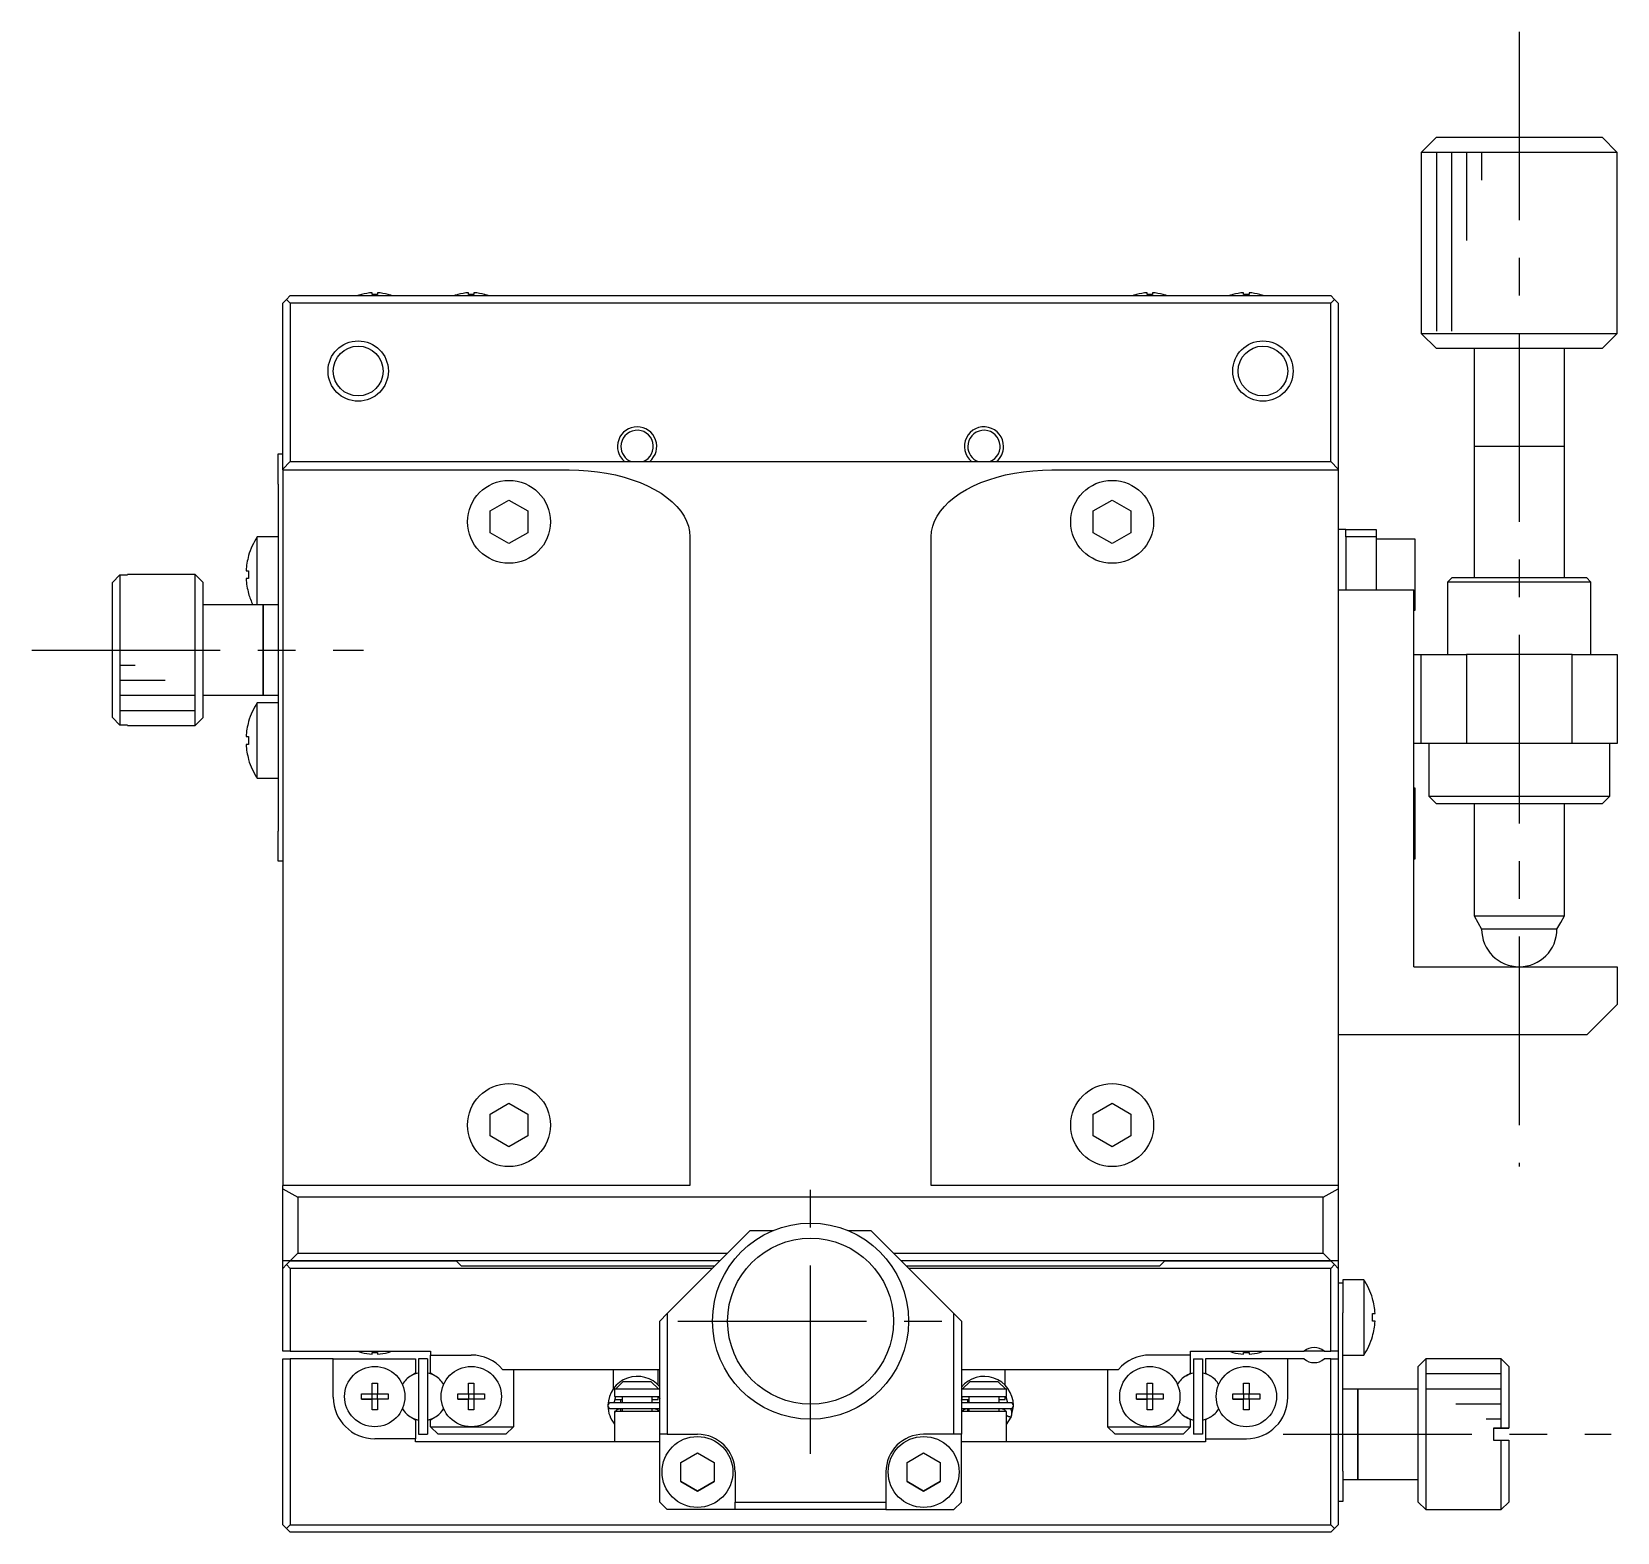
# Model space of a CAD drawing. Extents: x -260 to 382, y 37 to 524.
# Drawn here: x -69.1 to 36.1, y 237.9 to 337.4 of the extents above; entities that cross this region are included whole.
import ezdxf

# ---------------------------------------------------------------- set-up
doc = ezdxf.new("R2010")
doc.units = 0
doc.header["$LTSCALE"] = 10
doc.linetypes.add('CENTER', pattern=[2, 1.25, -0.25, 0.25, -0.25])
doc.layers.get('0').update_dxf_attribs({"linetype": 'CONTINUOUS'})
doc.layers.add('CENTER', color=1, linetype='CENTER')

msp = doc.modelspace()

# ---------------------------------------------------------------- linework, layer by layer
at = {"color": 7, "linetype": 'CONTINUOUS'}
for p, q in [((24.058815, 330.393836), (23.058815, 329.393836)), ((24.05904, 330.393836), (35.058815, 330.393836)), ((36.058815, 329.393836), (35.058815, 330.393836)), ((23.059081, 329.393836), (23.058815, 329.393836)), ((23.058815, 329.393836), (23.058815, 317.393836)), ((36.058815, 329.393836), (23.059081, 329.393836)), ((36.058815, 317.393836), (36.058815, 329.393836)), ((-51.941185, 319.893836), (-52.191185, 319.643836)), ((-51.941185, 319.893836), (17.058815, 319.893836)), ((-47.227547, 319.963357), (-47.229801, 319.96798)), ((-47.227547, 319.963357), (-47.229801, 319.96798)), ((-46.521185, 319.963357), (-46.521185, 320.083695)), ((-46.161185, 319.963357), (-46.521185, 319.963357)), ((-46.161185, 320.083695), (-46.161185, 319.963357)), ((-45.452569, 319.96798), (-45.454824, 319.963357)), ((-45.452569, 319.96798), (-45.454824, 319.963357)), ((-40.827547, 319.963357), (-40.829801, 319.96798)), ((-40.827547, 319.963357), (-40.829801, 319.96798)), ((-40.121185, 319.963357), (-40.121185, 320.083695)), ((-39.761185, 319.963357), (-40.121185, 319.963357)), ((-39.761185, 320.083695), (-39.761185, 319.963357)), ((-39.052569, 319.96798), (-39.054824, 319.963357)), ((-39.052569, 319.96798), (-39.054824, 319.963357)), ((4.172453, 319.963357), (4.170199, 319.96798)), ((4.172453, 319.963357), (4.170199, 319.96798)), ((4.878815, 319.963357), (4.878815, 320.083695)), ((5.238815, 319.963357), (4.878815, 319.963357)), ((5.238815, 320.083695), (5.238815, 319.963357)), ((5.947431, 319.96798), (5.945176, 319.963357)), ((5.947431, 319.96798), (5.945176, 319.963357)), ((10.572453, 319.963357), (10.570199, 319.96798)), ((10.572453, 319.963357), (10.570199, 319.96798)), ((11.278815, 319.963357), (11.278815, 320.083695)), ((11.638815, 319.963357), (11.278815, 319.963357)), ((11.638815, 320.083695), (11.638815, 319.963357)), ((12.347431, 319.96798), (12.345176, 319.963357)), ((12.347431, 319.96798), (12.345176, 319.963357)), ((17.308815, 319.643836), (17.058815, 319.893836)), ((-52.191185, 319.643836), (-52.441185, 319.393836)), ((-52.441185, 308.393836), (-52.441185, 319.393836)), ((-52.191185, 319.643836), (-51.941185, 319.393836)), ((-51.941185, 319.393836), (-51.941185, 308.893836)), ((17.058815, 319.393836), (-51.941185, 319.393836)), ((17.308815, 319.643836), (17.058815, 319.393836)), ((17.058815, 308.893836), (17.058815, 319.393836)), ((17.558815, 319.393836), (17.308815, 319.643836)), ((17.558815, 319.393836), (17.558815, 308.393836)), ((23.058815, 317.393836), (36.058815, 317.393836)), ((23.058815, 317.393836), (24.058815, 316.393836)), ((35.058815, 316.393836), (36.058815, 317.393836)), ((35.058815, 316.393836), (24.058815, 316.393836)), ((26.558815, 316.393836), (26.558815, 309.893836)), ((32.558815, 309.893836), (32.558815, 316.393836)), ((-52.741185, 309.393836), (-52.441185, 309.393836)), ((-52.741185, 307.393836), (-52.741185, 309.393836)), ((32.55882, 309.893836), (26.55881, 309.893836)), ((26.558815, 309.898836), (26.558815, 309.893836)), ((26.558815, 309.893836), (26.558815, 301.193855)), ((26.558815, 309.893836), (26.558815, 309.888836)), ((32.558815, 309.893836), (32.558815, 309.898836)), ((32.558815, 301.193855), (32.558815, 309.893836)), ((32.558815, 309.888836), (32.558815, 309.893836)), ((-51.941185, 308.893836), (-52.441185, 308.393836)), ((-52.441185, 308.339527), (-52.441185, 308.393836)), ((-52.441185, 308.339527), (-33.441185, 308.339527)), ((-52.441185, 308.339527), (-52.441185, 260.893836)), ((-51.941185, 308.893836), (17.058815, 308.893836)), ((-33.441185, 308.339527), (-32.813513, 308.325857)), ((-32.813513, 308.325857), (-32.18971, 308.284931)), ((-32.18971, 308.284931), (-31.573622, 308.217002)), ((-31.573622, 308.217002), (-30.969049, 308.122488)), ((-30.969049, 308.122488), (-30.379718, 308.001972)), ((-4.502653, 308.001972), (-3.913321, 308.122488)), ((-3.913321, 308.122488), (-3.308748, 308.217002)), ((-3.308748, 308.217002), (-2.692661, 308.284931)), ((-2.692661, 308.284931), (-2.068858, 308.325857)), ((-2.068858, 308.325857), (-1.441185, 308.339527)), ((-1.441185, 308.339527), (17.558815, 308.339527)), ((17.558815, 308.393836), (17.058815, 308.893836)), ((17.558815, 308.393836), (17.558815, 308.339527)), ((17.558815, 308.339527), (17.558815, 260.893836)), ((-52.741185, 307.393836), (-52.741185, 284.393836)), ((-30.379718, 308.001972), (-29.809261, 307.856198)), ((-29.809261, 307.856198), (-29.261197, 307.686063)), ((-29.261197, 307.686063), (-28.738903, 307.492618)), ((-28.738903, 307.492618), (-28.245601, 307.277053)), ((-28.245601, 307.277053), (-27.784331, 307.0407)), ((-27.784331, 307.0407), (-27.357938, 306.785014)), ((-7.524433, 306.785014), (-7.09804, 307.0407)), ((-7.09804, 307.0407), (-6.63677, 307.277053)), ((-6.63677, 307.277053), (-6.143467, 307.492618)), ((-6.143467, 307.492618), (-5.621174, 307.686063)), ((-5.621174, 307.686063), (-5.073109, 307.856198)), ((-5.073109, 307.856198), (-4.502653, 308.001972)), ((-38.691185, 305.615523), (-37.441185, 306.337211)), ((-37.441185, 306.337211), (-36.191185, 305.615523)), ((-27.357938, 306.785014), (-26.969049, 306.511572)), ((-26.969049, 306.511572), (-26.620064, 306.22206)), ((-26.620064, 306.22206), (-26.313133, 305.918262)), ((-8.569238, 305.918262), (-8.262307, 306.22206)), ((-8.262307, 306.22206), (-7.913321, 306.511572)), ((-7.913321, 306.511572), (-7.524433, 306.785014)), ((1.308815, 305.615523), (2.558815, 306.337211)), ((2.558815, 306.337211), (3.808815, 305.615523)), ((-38.691185, 304.172148), (-38.691185, 305.615523)), ((-36.191185, 305.615523), (-36.191185, 304.172148)), ((-26.313133, 305.918262), (-26.050149, 305.602053)), ((-26.050149, 305.602053), (-25.832733, 305.275381)), ((-25.832733, 305.275381), (-25.662226, 304.940261)), ((-25.662226, 304.940261), (-25.539679, 304.598758)), ((-9.342692, 304.598758), (-9.220145, 304.940261)), ((-9.220145, 304.940261), (-9.049637, 305.275381)), ((-9.049637, 305.275381), (-8.832222, 305.602053)), ((-8.832222, 305.602053), (-8.569238, 305.918262)), ((1.308815, 304.172148), (1.308815, 305.615523)), ((3.808815, 305.615523), (3.808815, 304.172148)), ((-54.132843, 299.393836), (-54.132843, 303.893836)), ((-52.741185, 303.893836), (-54.132843, 303.893836)), ((-37.441185, 303.45046), (-38.691185, 304.172148)), ((-36.191185, 304.172148), (-37.441185, 303.45046)), ((-25.539679, 304.598758), (-25.465847, 304.252979)), ((-25.465847, 304.252979), (-25.441185, 303.905054)), ((-25.441185, 303.905054), (-25.441185, 260.893836)), ((-9.441185, 303.905054), (-9.416524, 304.252979)), ((-9.441185, 260.893836), (-9.441185, 303.905054)), ((-9.416524, 304.252979), (-9.342692, 304.598758)), ((2.558815, 303.45046), (1.308815, 304.172148)), ((3.808815, 304.172148), (2.558815, 303.45046)), ((18.058815, 304.393838), (17.558815, 304.393838)), ((18.058815, 304.393838), (20.058815, 304.393836)), ((18.058815, 303.893836), (18.058815, 304.393838)), ((20.058815, 303.893836), (18.058815, 303.893836)), ((18.058815, 303.893836), (18.058815, 300.393836)), ((20.058815, 304.393836), (20.058815, 303.893836)), ((20.058815, 303.893836), (20.058815, 300.393836)), ((22.658815, 303.743836), (20.058815, 303.743836)), ((22.658815, 301.393836), (22.658815, 303.743836)), ((-54.710621, 302.655769), (-54.703766, 302.652425)), ((-54.710621, 302.655769), (-54.703766, 302.652425)), ((-63.741185, 300.876023), (-63.241185, 301.37781)), ((-63.741185, 291.911649), (-63.741185, 300.876023)), ((-63.741185, 291.911649), (-63.741185, 300.876023)), ((-63.241185, 301.37781), (-63.241185, 291.409861)), ((-63.241185, 301.37781), (-62.741185, 301.37781)), ((-62.741185, 301.37781), (-62.741185, 301.393836)), ((-62.741185, 301.37781), (-62.741185, 301.393836)), ((-58.241185, 301.393836), (-62.741185, 301.393836)), ((-58.241185, 291.393836), (-58.241185, 301.393836)), ((-57.741185, 300.893836), (-58.241185, 301.393836)), ((-57.741185, 300.893836), (-57.741185, 291.893836)), ((-54.876138, 301.653836), (-54.703766, 301.653836)), ((-54.703766, 301.133836), (-54.876138, 301.133836)), ((-54.703766, 301.653836), (-54.703766, 301.133836)), ((22.658815, 299.043836), (22.658815, 301.393836)), ((25.108815, 301.193836), (24.808815, 300.893836)), ((34.308815, 300.893836), (24.808815, 300.893836)), ((24.808815, 300.893836), (24.808815, 296.093836)), ((25.108815, 301.193836), (34.008815, 301.193836)), ((34.308815, 300.893836), (34.008815, 301.193836)), ((34.308815, 296.093836), (34.308815, 300.893836)), ((-54.703766, 300.135246), (-54.710621, 300.131903)), ((-54.703766, 300.135246), (-54.710621, 300.131903)), ((17.558815, 300.393836), (22.558815, 300.393836)), ((22.558815, 275.393836), (22.558815, 300.393836)), ((-53.741185, 299.393836), (-57.741185, 299.393836)), ((-53.741185, 293.393836), (-53.741185, 299.393836)), ((-53.741185, 299.393836), (-53.741185, 293.393836)), ((-52.741185, 299.393836), (-53.741185, 299.393836)), ((22.558815, 299.043836), (22.658815, 299.043836)), ((22.558815, 296.093836), (23.058815, 296.093836)), ((23.058815, 290.193836), (23.058815, 296.093836)), ((23.058815, 296.093836), (26.058815, 296.093836)), ((26.058815, 296.093836), (26.058815, 290.193836)), ((33.058815, 296.093836), (26.058815, 296.093836)), ((33.058815, 290.193836), (33.058815, 296.093836)), ((33.058815, 296.093836), (36.058815, 296.093836)), ((36.058815, 296.093836), (36.058815, 290.193836)), ((-57.741185, 293.393836), (-53.741185, 293.393836)), ((-53.741185, 293.393836), (-52.741185, 293.393836)), ((-54.132843, 287.893836), (-54.132843, 292.893836)), ((-52.741185, 292.893836), (-54.132843, 292.893836)), ((-63.241185, 291.409861), (-63.741185, 291.911649)), ((-62.741185, 291.409861), (-63.241185, 291.409861)), ((-62.741185, 291.393836), (-62.741185, 291.409861)), ((-62.741185, 291.393836), (-62.741185, 291.409861)), ((-62.741185, 291.393836), (-58.241185, 291.393836)), ((-58.241185, 291.393836), (-57.741185, 291.893836)), ((-54.710621, 291.655769), (-54.703766, 291.652425)), ((-54.710621, 291.655769), (-54.703766, 291.652425)), ((-54.876138, 290.653836), (-54.703766, 290.653836)), ((-54.703766, 290.653836), (-54.703766, 290.133836)), ((-54.703766, 290.133836), (-54.876138, 290.133836)), ((23.058815, 290.193836), (22.558815, 290.193836)), ((26.058815, 290.193836), (23.058815, 290.193836)), ((23.558815, 290.193836), (23.558815, 286.693836)), ((33.058815, 290.193836), (26.058815, 290.193836)), ((36.058815, 290.193836), (33.058815, 290.193836)), ((35.558815, 286.693836), (35.558815, 290.193836)), ((-54.703766, 289.135246), (-54.710621, 289.131903)), ((-54.703766, 289.135246), (-54.710621, 289.131903)), ((-54.132843, 287.893836), (-52.741185, 287.893836)), ((22.658815, 287.243836), (22.558815, 287.243836)), ((22.658815, 284.893836), (22.658815, 287.243836)), ((23.558815, 286.693836), (35.558815, 286.693836)), ((23.558815, 286.693836), (24.058815, 286.193836)), ((35.058815, 286.193836), (24.058815, 286.193836)), ((26.558815, 286.193836), (24.058815, 286.193836)), ((26.558815, 286.193816), (26.558815, 278.759861)), ((35.058815, 286.193836), (32.558815, 286.193836)), ((32.558815, 278.759861), (32.558815, 286.193816)), ((35.058815, 286.193836), (35.558815, 286.693836)), ((-52.741185, 282.393836), (-52.741185, 284.393836)), ((22.658815, 282.543836), (22.658815, 284.893836)), ((-52.441185, 282.393836), (-52.741185, 282.393836)), ((22.558815, 282.543836), (22.658815, 282.543836)), ((26.558815, 278.759861), (32.558815, 278.759861)), ((26.558815, 278.759861), (26.808815, 278.326848)), ((32.308815, 278.326848), (32.558815, 278.759861)), ((26.808815, 278.326848), (27.058815, 277.893836)), ((32.058815, 277.893836), (27.058815, 277.893836)), ((32.058815, 277.893836), (32.308815, 278.326848)), ((22.558815, 275.393836), (36.058815, 275.393836)), ((36.058815, 275.393836), (36.058815, 272.893836)), ((34.058815, 270.893836), (36.058815, 272.893836)), ((17.558815, 270.893836), (34.058815, 270.893836)), ((-38.691185, 265.615523), (-37.441185, 266.337211)), ((-37.441185, 266.337211), (-36.191185, 265.615523)), ((1.308815, 265.615523), (2.558815, 266.337211)), ((2.558815, 266.337211), (3.808815, 265.615523)), ((-38.691185, 264.172148), (-38.691185, 265.615523)), ((-36.191185, 265.615523), (-36.191185, 264.172148)), ((1.308815, 264.172148), (1.308815, 265.615523)), ((3.808815, 265.615523), (3.808815, 264.172148)), ((-37.441185, 263.45046), (-38.691185, 264.172148)), ((-36.191185, 264.172148), (-37.441185, 263.45046)), ((2.558815, 263.45046), (1.308815, 264.172148)), ((3.808815, 264.172148), (2.558815, 263.45046)), ((-52.441185, 260.668948), (-52.441185, 260.893836)), ((-25.441185, 260.893836), (-52.441185, 260.893836)), ((17.558815, 260.893836), (-9.441185, 260.893836)), ((17.558815, 260.893836), (17.558815, 260.668948)), ((-52.441185, 255.893836), (-52.441185, 260.668948)), ((-52.441185, 260.668948), (-51.441185, 260.114639)), ((-51.441185, 260.114639), (-51.441185, 256.393836)), ((16.558815, 260.114639), (-51.441185, 260.114639)), ((16.558815, 260.114639), (17.558815, 260.668948)), ((16.558815, 256.393836), (16.558815, 260.114639)), ((17.558815, 260.668948), (17.558815, 255.893836)), ((-21.441185, 257.893836), (-26.941185, 252.393836)), ((-21.441185, 257.893836), (-19.941185, 257.893836)), ((-14.941185, 257.893836), (-13.441185, 257.893836)), ((-7.941185, 252.393836), (-13.441185, 257.893836)), ((-51.941185, 255.893836), (-52.441185, 255.893836)), ((-52.441185, 255.393836), (-52.441185, 255.893836)), ((-52.441185, 255.393836), (-52.191185, 255.643836)), ((-51.941185, 255.893836), (-52.191185, 255.643836)), ((-52.191185, 255.643836), (-51.941185, 255.393836)), ((-51.941185, 255.893836), (-51.441185, 256.393836)), ((-51.941185, 255.893836), (-40.941185, 255.893836)), ((-40.941185, 255.893836), (-51.941185, 255.893836)), ((-51.441185, 256.393836), (-22.941185, 256.393836)), ((-40.591185, 255.543836), (-40.941185, 255.893836)), ((-23.441185, 255.893836), (-40.941185, 255.893836)), ((-23.791185, 255.543836), (-40.591185, 255.543836)), ((-11.941185, 256.393836), (16.558815, 256.393836)), ((6.058815, 255.893836), (-11.441185, 255.893836)), ((5.708815, 255.543836), (-11.091185, 255.543836)), ((6.058815, 255.893836), (5.708815, 255.543836)), ((6.058815, 255.893836), (17.058815, 255.893836)), ((17.058815, 255.893836), (6.058815, 255.893836)), ((16.558815, 256.393836), (17.058815, 255.893836)), ((17.308815, 255.643836), (17.058815, 255.893836)), ((17.558815, 255.893836), (17.058815, 255.893836)), ((17.058815, 255.393836), (17.308815, 255.643836)), ((17.308815, 255.643836), (17.558815, 255.393836)), ((17.558815, 255.893836), (17.558815, 255.393836)), ((-52.441185, 249.893836), (-52.441185, 255.393836)), ((-51.941185, 255.393836), (-51.941185, 249.893836)), ((-23.941185, 255.393836), (-51.941185, 255.393836)), ((17.058815, 255.393836), (-10.941185, 255.393836)), ((17.058815, 249.893836), (17.058815, 255.393836)), ((17.558815, 255.393836), (17.558815, 249.893836)), ((17.858815, 254.643836), (17.858815, 254.443836)), ((19.250472, 254.643836), (17.858815, 254.643836)), ((19.250472, 254.643836), (19.250472, 249.643836)), ((17.558815, 254.443836), (17.858815, 254.443836)), ((17.858815, 254.443836), (17.858815, 252.443836)), ((-27.441185, 251.893836), (-26.941185, 252.393836)), ((-26.941185, 252.393836), (-26.941185, 244.393836)), ((-7.941185, 244.393836), (-7.941185, 252.393836)), ((-7.941185, 252.393836), (-7.441185, 251.893836)), ((17.858815, 241.943836), (17.858815, 252.443836)), ((19.821395, 253.402425), (19.82825, 253.405769)), ((19.821395, 251.883836), (19.821395, 252.403836)), ((19.821395, 252.403836), (19.993767, 252.403836)), ((-27.441185, 244.393836), (-27.441185, 251.893836)), ((-7.441185, 251.893836), (-7.441185, 244.393836)), ((19.993767, 251.883836), (19.821395, 251.883836)), ((19.82825, 250.881903), (19.821395, 250.885246)), ((-51.941185, 249.893836), (-52.441185, 249.893836)), ((-52.441185, 238.393836), (-52.441185, 249.393836)), ((-52.441185, 249.393836), (-51.941185, 249.393836)), ((-51.941185, 249.893836), (-42.641185, 249.893836)), ((-51.941185, 249.393836), (-51.941185, 238.393836)), ((-49.091185, 249.393836), (-51.941185, 249.393836)), ((-49.091185, 246.843836), (-49.091185, 249.393836)), ((-49.091185, 249.393836), (-43.641185, 249.393836)), ((-47.229801, 249.819692), (-47.227547, 249.824314)), ((-47.229801, 249.819692), (-47.227547, 249.824314)), ((-46.521185, 249.824314), (-46.161185, 249.824314)), ((-46.521185, 249.703977), (-46.521185, 249.824314)), ((-46.161185, 249.824314), (-46.161185, 249.703977)), ((-45.454824, 249.824314), (-45.452569, 249.819692)), ((-45.454824, 249.824314), (-45.452569, 249.819692)), ((-43.641185, 249.393836), (-43.641185, 248.438248)), ((-43.441185, 249.393836), (-43.441185, 244.393836)), ((-42.841185, 249.393836), (-43.441185, 249.393836)), ((-42.841185, 249.393836), (-42.841185, 244.393836)), ((-42.641185, 249.893836), (-42.641185, 249.643836)), ((-42.641185, 249.643836), (-39.941185, 249.643836)), ((-42.641185, 248.438248), (-42.641185, 249.643836)), ((7.758815, 249.643836), (5.058815, 249.643836)), ((7.758815, 249.893836), (15.297377, 249.893836)), ((7.758815, 249.643836), (7.758815, 249.893836)), ((7.758815, 248.438248), (7.758815, 249.643836)), ((7.958815, 249.393836), (7.958815, 244.393836)), ((7.958815, 249.393836), (8.558815, 249.393836)), ((8.558815, 249.393836), (8.558815, 244.393836)), ((8.758815, 249.393836), (8.758815, 248.438248)), ((14.208815, 249.393836), (8.758815, 249.393836)), ((10.570199, 249.819692), (10.572453, 249.824314)), ((10.570199, 249.819692), (10.572453, 249.824314)), ((11.278815, 249.824314), (11.638815, 249.824314)), ((11.278815, 249.703977), (11.278815, 249.824314)), ((11.638815, 249.824314), (11.638815, 249.703977)), ((12.345176, 249.824314), (12.347431, 249.819692)), ((12.345176, 249.824314), (12.347431, 249.819692)), ((14.208815, 246.843836), (14.208815, 249.393836)), ((15.297377, 249.393836), (14.208815, 249.393836)), ((16.558265, 249.893836), (15.297377, 249.893836)), ((16.620252, 249.893836), (16.558265, 249.893836)), ((16.620252, 249.893836), (17.058815, 249.893836)), ((17.058815, 249.393836), (16.620252, 249.393836)), ((17.558815, 249.893836), (17.058815, 249.893836)), ((17.058815, 238.393836), (17.058815, 249.393836)), ((17.058815, 249.393836), (17.558815, 249.393836)), ((17.558815, 249.893836), (17.558815, 249.393836)), ((17.558815, 249.393836), (17.558815, 238.393836)), ((17.858815, 249.643836), (19.250472, 249.643836)), ((23.358815, 249.393836), (22.858815, 248.893836)), ((23.358815, 249.393836), (23.358815, 244.393836)), ((28.358815, 249.393836), (23.358815, 249.393836)), ((28.358815, 244.793836), (28.358815, 249.393836)), ((28.858815, 248.893836), (28.358815, 249.393836)), ((-43.641185, 248.438248), (-43.934935, 248.268651)), ((-42.347435, 248.268651), (-42.641185, 248.438248)), ((-37.862123, 248.693836), (-27.441185, 248.693836)), ((-37.141185, 248.693836), (-37.141185, 244.893836)), ((-30.541185, 248.693836), (-30.541185, 247.375908)), ((-27.541185, 247.645153), (-27.541185, 248.693836)), ((-7.441185, 248.693836), (2.979752, 248.693836)), ((-4.541185, 247.645153), (-4.541185, 248.693836)), ((2.258815, 248.693836), (2.258815, 244.893836)), ((7.465065, 248.268651), (7.758815, 248.438248)), ((8.758815, 248.438248), (9.052565, 248.268651)), ((22.858815, 244.393836), (22.858815, 248.893836)), ((28.858815, 248.893836), (28.858815, 244.793836)), ((-46.521185, 247.780197), (-46.161185, 247.780197)), ((-46.521185, 247.073836), (-46.521185, 247.780197)), ((-46.161185, 247.780197), (-46.161185, 247.073836)), ((-40.121185, 247.780197), (-39.761185, 247.780197)), ((-40.121185, 247.073836), (-40.121185, 247.780197)), ((-39.761185, 247.780197), (-39.761185, 247.073836)), ((-30.386869, 247.393836), (-30.441185, 247.393836)), ((-30.441185, 247.393836), (-30.441185, 246.893836)), ((-30.386869, 247.393836), (-29.857701, 247.893836)), ((-27.495502, 247.393836), (-30.386869, 247.393836)), ((-29.857701, 247.893836), (-28.02467, 247.893836)), ((-28.02467, 247.893836), (-27.495502, 247.393836)), ((-27.441185, 247.393836), (-27.495502, 247.393836)), ((-7.386869, 247.393836), (-7.441185, 247.393836)), ((-7.386869, 247.393836), (-6.857701, 247.893836)), ((-4.495502, 247.393836), (-7.386869, 247.393836)), ((-6.857701, 247.893836), (-5.02467, 247.893836)), ((-5.02467, 247.893836), (-4.495502, 247.393836)), ((-4.441185, 247.393836), (-4.495502, 247.393836)), ((-4.441185, 246.893836), (-4.441185, 247.393836)), ((4.878815, 247.780197), (5.238815, 247.780197)), ((4.878815, 247.073836), (4.878815, 247.780197)), ((5.238815, 247.780197), (5.238815, 247.073836)), ((11.278815, 247.780197), (11.638815, 247.780197)), ((11.278815, 247.073836), (11.278815, 247.780197)), ((11.638815, 247.780197), (11.638815, 247.073836)), ((18.858815, 247.393836), (17.858815, 247.393836)), ((18.858815, 247.393836), (18.858815, 244.393836)), ((18.858815, 244.393836), (18.858815, 247.393836)), ((22.858815, 247.393836), (18.858815, 247.393836)), ((-47.227547, 247.073836), (-46.521185, 247.073836)), ((-47.227547, 246.713836), (-47.227547, 247.073836)), ((-46.521185, 246.713836), (-47.227547, 246.713836)), ((-47.227547, 246.713836), (-46.521185, 246.713836)), ((-46.510813, 247.063463), (-46.521185, 247.073836)), ((-46.510813, 246.724208), (-46.521185, 246.713836)), ((-46.521185, 246.007474), (-46.521185, 246.713836)), ((-46.510813, 247.063463), (-46.171558, 247.063463)), ((-46.510813, 246.724208), (-46.510813, 247.063463)), ((-46.171558, 246.724208), (-46.510813, 246.724208)), ((-46.171558, 247.063463), (-46.161185, 247.073836)), ((-46.171558, 247.063463), (-46.171558, 246.724208)), ((-46.171558, 246.724208), (-46.161185, 246.713836)), ((-46.161185, 247.073836), (-45.454824, 247.073836)), ((-46.161185, 246.713836), (-46.161185, 246.007474)), ((-45.454824, 246.713836), (-46.161185, 246.713836)), ((-45.454824, 246.713836), (-46.161185, 246.713836)), ((-45.454824, 247.073836), (-45.454824, 246.713836)), ((-40.827547, 247.073836), (-40.121185, 247.073836)), ((-40.827547, 246.713836), (-40.827547, 247.073836)), ((-40.121185, 246.713836), (-40.827547, 246.713836)), ((-40.827547, 246.713836), (-40.121185, 246.713836)), ((-40.110813, 247.063463), (-40.121185, 247.073836)), ((-40.110813, 246.724208), (-40.121185, 246.713836)), ((-40.121185, 246.007474), (-40.121185, 246.713836)), ((-40.110813, 247.063463), (-39.771558, 247.063463)), ((-40.110813, 246.724208), (-40.110813, 247.063463)), ((-39.771558, 246.724208), (-40.110813, 246.724208)), ((-39.771558, 247.063463), (-39.761185, 247.073836)), ((-39.771558, 247.063463), (-39.771558, 246.724208)), ((-39.771558, 246.724208), (-39.761185, 246.713836)), ((-39.761185, 247.073836), (-39.054824, 247.073836)), ((-39.761185, 246.713836), (-39.761185, 246.007474)), ((-39.054824, 246.713836), (-39.761185, 246.713836)), ((-39.054824, 246.713836), (-39.761185, 246.713836)), ((-39.054824, 247.073836), (-39.054824, 246.713836)), ((-27.441185, 246.482329), (-30.681277, 246.482329)), ((-30.681277, 246.092329), (-27.441185, 246.092329)), ((-30.474589, 246.482384), (-30.364043, 246.893985)), ((-30.441185, 246.893836), (-27.441185, 246.893836)), ((-30.433062, 246.693836), (-29.941185, 246.693836)), ((-30.243265, 246.045362), (-30.230314, 246.053038)), ((-30.230314, 246.053038), (-30.217005, 246.060067)), ((-30.217005, 246.060067), (-30.20337, 246.066435)), ((-30.20337, 246.066435), (-30.189442, 246.072127)), ((-30.189442, 246.072127), (-30.175255, 246.077133)), ((-30.175255, 246.077133), (-30.160844, 246.08144)), ((-30.160844, 246.08144), (-30.146243, 246.08504)), ((-30.146243, 246.08504), (-30.131486, 246.087926)), ((-30.131486, 246.087926), (-30.116609, 246.090092)), ((-30.116609, 246.090092), (-30.101646, 246.091533)), ((-30.101646, 246.091533), (-30.086633, 246.092246)), ((-30.086633, 246.092246), (-30.079597, 246.092329)), ((-30.041185, 246.693836), (-30.041185, 246.482329)), ((-30.041185, 246.092329), (-30.041185, 245.893836)), ((-29.941185, 246.893836), (-29.941185, 246.482329)), ((-29.941185, 246.092329), (-29.941185, 245.893836)), ((-27.941185, 246.482329), (-27.941185, 246.893836)), ((-27.941185, 246.693836), (-27.541185, 246.693836)), ((-27.941185, 245.893836), (-27.941185, 246.092329)), ((-27.782957, 246.092329), (-27.768723, 246.091995)), ((-27.768723, 246.091995), (-27.753735, 246.090934)), ((-27.753735, 246.090934), (-27.738816, 246.089146)), ((-27.738816, 246.089146), (-27.724004, 246.086638)), ((-27.724004, 246.086638), (-27.709333, 246.083414)), ((-27.709333, 246.083414), (-27.694837, 246.079481)), ((-27.694837, 246.079481), (-27.68055, 246.074849)), ((-27.68055, 246.074849), (-27.666507, 246.069527)), ((-27.666507, 246.069527), (-27.652741, 246.063527)), ((-27.652741, 246.063527), (-27.639285, 246.056862)), ((-27.639285, 246.056862), (-27.626171, 246.049548)), ((-27.541185, 246.693836), (-27.541185, 246.893836)), ((-27.498865, 246.894026), (-27.440797, 246.732794)), ((-7.441703, 246.659705), (-7.364043, 246.893985)), ((-7.441185, 246.893836), (-4.441185, 246.893836)), ((-4.181277, 246.482329), (-7.441185, 246.482329)), ((-7.441185, 246.092329), (-4.181277, 246.092329)), ((-7.433062, 246.693836), (-6.941185, 246.693836)), ((-7.243265, 246.045362), (-7.230314, 246.053038)), ((-7.230314, 246.053038), (-7.217005, 246.060067)), ((-7.217005, 246.060067), (-7.20337, 246.066435)), ((-7.20337, 246.066435), (-7.189442, 246.072127)), ((-7.189442, 246.072127), (-7.175255, 246.077133)), ((-7.175255, 246.077133), (-7.160844, 246.08144)), ((-7.160844, 246.08144), (-7.146243, 246.08504)), ((-7.146243, 246.08504), (-7.131486, 246.087926)), ((-7.131486, 246.087926), (-7.116609, 246.090092)), ((-7.116609, 246.090092), (-7.101646, 246.091533)), ((-7.101646, 246.091533), (-7.086633, 246.092246)), ((-7.086633, 246.092246), (-7.079597, 246.092329)), ((-7.041185, 246.693836), (-7.041185, 246.482329)), ((-7.041185, 246.092329), (-7.041185, 245.893836)), ((-6.941185, 246.893836), (-6.941185, 246.482329)), ((-6.941185, 246.092329), (-6.941185, 245.893836)), ((-4.941185, 246.482329), (-4.941185, 246.893836)), ((-4.941185, 246.693836), (-4.541185, 246.693836)), ((-4.941185, 245.893836), (-4.941185, 246.092329)), ((-4.782957, 246.092329), (-4.768723, 246.091995)), ((-4.768723, 246.091995), (-4.753735, 246.090934)), ((-4.753735, 246.090934), (-4.738816, 246.089146)), ((-4.738816, 246.089146), (-4.724004, 246.086638)), ((-4.724004, 246.086638), (-4.709333, 246.083414)), ((-4.709333, 246.083414), (-4.694837, 246.079481)), ((-4.694837, 246.079481), (-4.68055, 246.074849)), ((-4.68055, 246.074849), (-4.666507, 246.069527)), ((-4.666507, 246.069527), (-4.652741, 246.063527)), ((-4.652741, 246.063527), (-4.639285, 246.056862)), ((-4.639285, 246.056862), (-4.626171, 246.049548)), ((-4.541185, 246.693836), (-4.541185, 246.893836)), ((-4.498865, 246.894026), (-4.38765, 246.482351)), ((-4.153982, 246.085697), (-4.157906, 246.093845)), ((-4.14007, 246.054324), (-4.153982, 246.085697)), ((-4.147024, 245.515398), (-3.987559, 246.260182)), ((-4.127745, 246.022309), (-4.14007, 246.054324)), ((4.172453, 247.073836), (4.878815, 247.073836)), ((4.172453, 246.713836), (4.172453, 247.073836)), ((4.878815, 246.713836), (4.172453, 246.713836)), ((4.172453, 246.713836), (4.878815, 246.713836)), ((4.889187, 247.063463), (4.878815, 247.073836)), ((4.889187, 246.724208), (4.878815, 246.713836)), ((4.878815, 246.007474), (4.878815, 246.713836)), ((4.889187, 247.063463), (5.228442, 247.063463)), ((4.889187, 246.724208), (4.889187, 247.063463)), ((5.228442, 246.724208), (4.889187, 246.724208)), ((5.228442, 247.063463), (5.238815, 247.073836)), ((5.228442, 247.063463), (5.228442, 246.724208)), ((5.228442, 246.724208), (5.238815, 246.713836)), ((5.238815, 247.073836), (5.945176, 247.073836)), ((5.238815, 246.713836), (5.238815, 246.007474)), ((5.945176, 246.713836), (5.238815, 246.713836)), ((5.945176, 246.713836), (5.238815, 246.713836)), ((5.945176, 247.073836), (5.945176, 246.713836)), ((10.572453, 247.073836), (11.278815, 247.073836)), ((10.572453, 246.713836), (10.572453, 247.073836)), ((11.278815, 246.713836), (10.572453, 246.713836)), ((10.572453, 246.713836), (11.278815, 246.713836)), ((11.289187, 247.063463), (11.278815, 247.073836)), ((11.289187, 246.724208), (11.278815, 246.713836)), ((11.278815, 246.007474), (11.278815, 246.713836)), ((11.289187, 247.063463), (11.628442, 247.063463)), ((11.289187, 246.724208), (11.289187, 247.063463)), ((11.628442, 246.724208), (11.289187, 246.724208)), ((11.628442, 247.063463), (11.638815, 247.073836)), ((11.628442, 247.063463), (11.628442, 246.724208)), ((11.628442, 246.724208), (11.638815, 246.713836)), ((11.638815, 247.073836), (12.345176, 247.073836)), ((11.638815, 246.713836), (11.638815, 246.007474)), ((12.345176, 246.713836), (11.638815, 246.713836)), ((12.345176, 246.713836), (11.638815, 246.713836)), ((12.345176, 247.073836), (12.345176, 246.713836)), ((-46.161185, 246.007474), (-46.521185, 246.007474)), ((-43.934935, 245.51902), (-43.641185, 245.349424)), ((-43.641185, 245.349424), (-43.641185, 244.093836)), ((-42.641185, 245.349424), (-42.347435, 245.51902)), ((-42.641185, 244.893836), (-42.641185, 245.349424)), ((-39.761185, 246.007474), (-40.121185, 246.007474)), ((-30.741208, 245.580187), (-30.740781, 245.578875)), ((-30.740781, 245.578875), (-30.740395, 245.577698)), ((-30.740395, 245.577698), (-30.739979, 245.576435)), ((-30.739979, 245.576435), (-30.739283, 245.574342)), ((-30.739283, 245.574342), (-30.738394, 245.571702)), ((-30.738394, 245.571702), (-30.738037, 245.570652)), ((-30.738037, 245.570652), (-30.737381, 245.568736)), ((-30.737381, 245.568736), (-30.73697, 245.567542)), ((-30.73697, 245.567542), (-30.735463, 245.563234)), ((-30.735463, 245.563234), (-30.734956, 245.561805)), ((-30.734956, 245.561805), (-30.733948, 245.558992)), ((-30.733948, 245.558992), (-30.71935, 245.521942)), ((-30.719089, 245.525671), (-30.719618, 245.523208)), ((-30.719618, 245.523208), (-30.71889, 245.523513)), ((-30.71935, 245.521942), (-30.719618, 245.523208)), ((-30.717405, 245.528571), (-30.719089, 245.525671)), ((-30.71889, 245.523513), (-30.718784, 245.523558)), ((-30.718398, 245.52372), (-30.7183, 245.523761)), ((-30.714637, 245.531859), (-30.717405, 245.528571)), ((-27.441185, 245.893836), (-30.441185, 245.893836)), ((-30.441185, 245.893836), (-30.441185, 243.893836)), ((-30.366548, 245.893855), (-30.365523, 245.896606)), ((-30.365523, 245.896606), (-30.359831, 245.910579)), ((-30.359831, 245.910579), (-30.35344, 245.924245)), ((-30.35344, 245.924245), (-30.346368, 245.937568)), ((-30.346368, 245.937568), (-30.338635, 245.950517)), ((-30.338635, 245.950517), (-30.330261, 245.963059)), ((-30.330261, 245.963059), (-30.321271, 245.975163)), ((-30.321271, 245.975163), (-30.311688, 245.986799)), ((-30.311688, 245.986799), (-30.301539, 245.997941)), ((-30.301539, 245.997941), (-30.290849, 246.008562)), ((-30.290849, 246.008562), (-30.279647, 246.018637)), ((-30.279647, 246.018637), (-30.267963, 246.028143)), ((-30.267963, 246.028143), (-30.255825, 246.037058)), ((-30.255825, 246.037058), (-30.243265, 246.045362)), ((-27.626171, 246.049548), (-27.61343, 246.041599)), ((-27.61343, 246.041599), (-27.601095, 246.033035)), ((-27.601095, 246.033035), (-27.589196, 246.023873)), ((-27.589196, 246.023873), (-27.577762, 246.014135)), ((-27.577762, 246.014135), (-27.566823, 246.003842)), ((-27.566823, 246.003842), (-27.556405, 245.993018)), ((-27.556405, 245.993018), (-27.546536, 245.981688)), ((-27.546536, 245.981688), (-27.537242, 245.969879)), ((-27.537242, 245.969879), (-27.528547, 245.957617)), ((-27.528547, 245.957617), (-27.520475, 245.944932)), ((-27.520475, 245.944932), (-27.513048, 245.931855)), ((-27.513048, 245.931855), (-27.506285, 245.918418)), ((-27.506285, 245.918418), (-27.500207, 245.904652)), ((-27.500207, 245.904652), (-27.496007, 245.893858)), ((-4.441185, 245.893836), (-7.441185, 245.893836)), ((-7.366548, 245.893855), (-7.365523, 245.896606)), ((-7.365523, 245.896606), (-7.359831, 245.910579)), ((-7.359831, 245.910579), (-7.35344, 245.924245)), ((-7.35344, 245.924245), (-7.346368, 245.937568)), ((-7.346368, 245.937568), (-7.338635, 245.950517)), ((-7.338635, 245.950517), (-7.330261, 245.963059)), ((-7.330261, 245.963059), (-7.321271, 245.975163)), ((-7.321271, 245.975163), (-7.311688, 245.986799)), ((-7.311688, 245.986799), (-7.301539, 245.997941)), ((-7.301539, 245.997941), (-7.290849, 246.008562)), ((-7.290849, 246.008562), (-7.279647, 246.018637)), ((-7.279647, 246.018637), (-7.267963, 246.028143)), ((-7.267963, 246.028143), (-7.255825, 246.037058)), ((-7.255825, 246.037058), (-7.243265, 246.045362)), ((-4.626171, 246.049548), (-4.61343, 246.041599)), ((-4.61343, 246.041599), (-4.601095, 246.033035)), ((-4.601095, 246.033035), (-4.589196, 246.023873)), ((-4.589196, 246.023873), (-4.577762, 246.014135)), ((-4.577762, 246.014135), (-4.566823, 246.003842)), ((-4.566823, 246.003842), (-4.556405, 245.993018)), ((-4.556405, 245.993018), (-4.546536, 245.981688)), ((-4.546536, 245.981688), (-4.537242, 245.969879)), ((-4.537242, 245.969879), (-4.528547, 245.957617)), ((-4.528547, 245.957617), (-4.520475, 245.944932)), ((-4.520475, 245.944932), (-4.513048, 245.931855)), ((-4.513048, 245.931855), (-4.506285, 245.918418)), ((-4.506285, 245.918418), (-4.500207, 245.904652)), ((-4.500207, 245.904652), (-4.496007, 245.893858)), ((-4.147939, 245.513256), (-4.441196, 245.617536)), ((-4.441185, 243.893836), (-4.441185, 245.893836)), ((-4.429787, 245.621925), (-4.441185, 245.628104)), ((-4.440962, 245.039399), (-4.144014, 245.522361)), ((-4.417673, 245.615591), (-4.429787, 245.621925)), ((-4.404922, 245.609144), (-4.417673, 245.615591)), ((-4.391621, 245.602626), (-4.404922, 245.609144)), ((-4.377857, 245.596082), (-4.391621, 245.602626)), ((-4.363724, 245.589555), (-4.377857, 245.596082)), ((-4.349315, 245.583089), (-4.363724, 245.589555)), ((-4.334727, 245.576727), (-4.349315, 245.583089)), ((-4.320058, 245.570511), (-4.334727, 245.576727)), ((-4.305404, 245.564483), (-4.320058, 245.570511)), ((-4.290865, 245.558683), (-4.305404, 245.564483)), ((-4.276536, 245.553151), (-4.290865, 245.558683)), ((-4.262515, 245.547922), (-4.276536, 245.553151)), ((-4.248894, 245.543032), (-4.262515, 245.547922)), ((-4.235765, 245.538514), (-4.248894, 245.543032)), ((-4.223215, 245.534398), (-4.235765, 245.538514)), ((-4.211329, 245.53071), (-4.223215, 245.534398)), ((-4.200185, 245.527477), (-4.211329, 245.53071)), ((-4.189858, 245.524719), (-4.200185, 245.527477)), ((-4.180417, 245.522455), (-4.189858, 245.524719)), ((-4.171925, 245.5207), (-4.180417, 245.522455)), ((-4.164439, 245.519465), (-4.171925, 245.5207)), ((-4.158008, 245.51876), (-4.164439, 245.519465)), ((-4.152677, 245.518588), (-4.158008, 245.51876)), ((-4.156843, 245.493066), (-4.147024, 245.515398)), ((-4.14848, 245.518951), (-4.152677, 245.518588)), ((-4.145445, 245.519847), (-4.14848, 245.518951)), ((-4.143593, 245.521269), (-4.145445, 245.519847)), ((-4.142936, 245.523208), (-4.143593, 245.521269)), ((-4.143203, 245.521942), (-4.131128, 245.552119)), ((-4.131128, 245.552119), (-4.119947, 245.584549)), ((-4.117036, 245.989729), (-4.127745, 246.022309)), ((-4.119947, 245.584549), (-4.110402, 245.617489)), ((-4.107968, 245.956664), (-4.117036, 245.989729)), ((-4.110402, 245.617489), (-4.102516, 245.650855)), ((-4.100564, 245.923196), (-4.107968, 245.956664)), ((-4.102516, 245.650855), (-4.096308, 245.684566)), ((-4.094842, 245.889406), (-4.100564, 245.923196)), ((-4.096308, 245.684566), (-4.091794, 245.718538)), ((-4.090815, 245.855377), (-4.094842, 245.889406)), ((-4.091794, 245.718538), (-4.088983, 245.752689)), ((-4.088493, 245.821192), (-4.090815, 245.855377)), ((-4.088983, 245.752689), (-4.087881, 245.786935)), ((-4.087881, 245.786935), (-4.088493, 245.821192)), ((5.238815, 246.007474), (4.878815, 246.007474)), ((7.758815, 245.349424), (7.465065, 245.51902)), ((7.758815, 244.893836), (7.758815, 245.349424)), ((9.052565, 245.51902), (8.758815, 245.349424)), ((8.758815, 245.349424), (8.758815, 244.093836)), ((11.638815, 246.007474), (11.278815, 246.007474)), ((-43.641185, 244.093836), (-46.341185, 244.093836)), ((-43.641185, 243.893836), (-43.641185, 244.093836)), ((-43.441185, 244.393836), (-42.841185, 244.393836)), ((-42.141185, 244.393836), (-42.641185, 244.893836)), ((-42.641185, 244.893836), (-39.941185, 244.893836)), ((-37.641185, 244.393836), (-42.141185, 244.393836)), ((-39.941185, 244.893836), (-37.141185, 244.893836)), ((-37.141185, 244.893836), (-37.641185, 244.393836)), ((-26.941185, 244.393836), (-27.441185, 244.393836)), ((-27.441185, 239.893836), (-27.441185, 244.393836)), ((-26.941185, 244.393836), (-24.941185, 244.393836)), ((-7.941185, 244.393836), (-9.941185, 244.393836)), ((-7.441185, 244.393836), (-7.941185, 244.393836)), ((-7.441185, 239.893836), (-7.441185, 244.393836)), ((2.258815, 244.893836), (5.058815, 244.893836)), ((2.758815, 244.393836), (2.258815, 244.893836)), ((7.258815, 244.393836), (2.758815, 244.393836)), ((5.058815, 244.893836), (7.758815, 244.893836)), ((7.758815, 244.893836), (7.258815, 244.393836)), ((8.558815, 244.393836), (7.958815, 244.393836)), ((8.758815, 244.093836), (8.758815, 243.893836)), ((8.758815, 244.093836), (11.458815, 244.093836)), ((18.858815, 244.393836), (18.858815, 241.393836)), ((18.858815, 241.393836), (18.858815, 244.393836)), ((22.858815, 239.893836), (22.858815, 244.393836)), ((23.358815, 244.393836), (23.358815, 239.393836)), ((27.858815, 244.793836), (27.858815, 243.993836)), ((27.858815, 244.793836), (28.358815, 244.793836)), ((28.358815, 244.793836), (27.858815, 244.793836)), ((27.858815, 243.993836), (28.358815, 243.993836)), ((28.358815, 244.793836), (28.858815, 244.793836)), ((28.858815, 244.793836), (28.358815, 244.793836)), ((28.358815, 239.393836), (28.358815, 243.993836)), ((28.358815, 243.993836), (28.858815, 243.993836)), ((28.858815, 243.993836), (28.858815, 239.893836)), ((-27.441185, 243.893836), (-43.641185, 243.893836)), ((-26.041185, 242.528921), (-24.941185, 243.164006)), ((-24.941185, 243.164006), (-23.841185, 242.528921)), ((-11.041185, 242.528921), (-9.941185, 243.164006)), ((-9.941185, 243.164006), (-8.841185, 242.528921)), ((8.758815, 243.893836), (-7.441185, 243.893836)), ((-26.041185, 241.25875), (-26.041185, 242.528921)), ((-23.841185, 242.528921), (-23.841185, 241.25875)), ((-22.441185, 241.893836), (-22.441185, 239.893836)), ((-12.441185, 241.893836), (-12.441185, 239.893836)), ((-11.041185, 241.25875), (-11.041185, 242.528921)), ((-8.841185, 242.528921), (-8.841185, 241.25875)), ((17.858815, 241.943836), (17.858815, 239.943836)), ((-24.941185, 240.623665), (-26.041185, 241.25875)), ((-26.041185, 241.25875), (-24.941185, 240.623665)), ((-23.841185, 241.25875), (-24.941185, 240.623665)), ((-24.941185, 240.623665), (-23.841185, 241.25875)), ((-9.941185, 240.623665), (-11.041185, 241.25875)), ((-11.041185, 241.25875), (-9.941185, 240.623665)), ((-8.841185, 241.25875), (-9.941185, 240.623665)), ((-9.941185, 240.623665), (-8.841185, 241.25875)), ((17.858815, 241.393836), (18.858815, 241.393836)), ((18.858815, 241.393836), (22.858815, 241.393836)), ((-27.441185, 239.893836), (-26.941185, 239.393836)), ((-22.441185, 239.893836), (-12.441185, 239.893836)), ((-22.441185, 239.393836), (-22.441185, 239.893836)), ((-12.441185, 239.893836), (-12.441185, 239.393836)), ((-7.941185, 239.393836), (-7.441185, 239.893836)), ((17.858815, 239.943836), (17.558815, 239.943836)), ((22.858815, 239.893836), (23.358815, 239.393836)), ((28.358815, 239.393836), (28.858815, 239.893836)), ((-22.441185, 239.393836), (-26.941185, 239.393836)), ((-12.441185, 239.393836), (-22.441185, 239.393836)), ((-12.441185, 239.393836), (-7.941185, 239.393836)), ((23.358815, 239.393836), (28.358815, 239.393836)), ((-52.191185, 238.143836), (-52.441185, 238.393836)), ((-51.941185, 238.393836), (-52.191185, 238.143836)), ((-51.941185, 237.893836), (-52.191185, 238.143836)), ((-51.941185, 238.393836), (17.058815, 238.393836)), ((17.058815, 237.893836), (-51.941185, 237.893836)), ((17.308815, 238.143836), (17.058815, 238.393836)), ((17.058815, 237.893836), (17.308815, 238.143836)), ((17.558815, 238.393836), (17.308815, 238.143836))]:
    msp.add_line(p, q, dxfattribs=at)
at = {"color": 3, "linetype": 'CONTINUOUS'}
for p, q in [((24.058815, 329.393836), (24.058815, 317.543836)), ((25.058815, 329.393836), (25.058815, 317.543836)), ((26.058815, 329.393836), (26.058815, 323.543836)), ((27.058815, 329.393836), (27.058815, 327.543836)), ((-63.241185, 295.393836), (-62.241185, 295.393836)), ((-63.241185, 294.393836), (-60.241185, 294.393836)), ((-63.241185, 293.393836), (-58.241185, 293.393836)), ((-63.241185, 292.393836), (-58.241185, 292.393836)), ((28.358815, 248.393836), (23.358815, 248.393836)), ((28.358815, 247.393836), (23.358815, 247.393836)), ((28.358815, 246.393836), (25.358815, 246.393836)), ((28.358815, 245.393836), (27.358815, 245.393836))]:
    msp.add_line(p, q, dxfattribs=at)
for centre in [(-47.441185, 314.893836), (12.558815, 314.893836)]:
    msp.add_circle(centre, 2, dxfattribs=at)
at = {"color": 7, "linetype": 'CONTINUOUS'}
for centre, radius in [((-47.441185, 314.893836), 1.65), ((12.558815, 314.893836), 1.65), ((-37.441185, 304.893836), 2.75), ((2.558815, 304.893836), 2.75), ((-37.441185, 264.893836), 2.75), ((2.558815, 264.893836), 2.75), ((-17.441185, 251.893836), 6.5), ((-17.441185, 251.893836), 5.5), ((-46.341185, 246.893836), 2), ((-39.941185, 246.893836), 2), ((5.058815, 246.893836), 2), ((11.458815, 246.893836), 2), ((-24.941185, 241.893836), 2.35), ((-9.941185, 241.893836), 2.35)]:
    msp.add_circle(centre, radius, dxfattribs=at)
for centre, radius, start, end in [((-46.341185, 316.893836), 3.2, 106.122533, 110.364135), ((-46.341185, 316.893836), 3.194933, 93.229709, 106.106712), ((-46.341185, 316.893836), 3.194933, 73.893288, 86.770291), ((-46.341185, 316.893836), 3.2, 69.635865, 73.877467), ((-39.941185, 316.893836), 3.2, 106.122533, 110.364135), ((-39.941185, 316.893836), 3.194933, 93.229709, 106.106712), ((-39.941185, 316.893836), 3.194933, 73.893288, 86.770291), ((-39.941185, 316.893836), 3.2, 69.635865, 73.877467), ((5.058815, 316.893836), 3.2, 106.122533, 110.364135), ((5.058815, 316.893836), 3.194933, 93.229709, 106.106712), ((5.058815, 316.893836), 3.194933, 73.893288, 86.770291), ((5.058815, 316.893836), 3.2, 69.635865, 73.877467), ((11.458815, 316.893836), 3.2, 106.122533, 110.364135), ((11.458815, 316.893836), 3.194933, 93.229709, 106.106712), ((11.458815, 316.893836), 3.194933, 73.893288, 86.770291), ((11.458815, 316.893836), 3.2, 69.635865, 73.877467), ((-28.941185, 309.893836), 1.075, 291.528904, 180), ((-5.941185, 309.893836), 1.075, 291.528904, 180), ((-28.941185, 309.893836), 1.075, 180, 248.471096), ((-5.941185, 309.893836), 1.075, 180, 248.471096), ((-50.391185, 301.393836), 4.5, 146.251011, 163.714157), ((-50.391185, 301.393836), 4.492483, 163.73057, 176.682184), ((-50.391185, 301.393836), 4.492483, 183.317816, 196.26943), ((-50.391185, 301.393836), 4.5, 196.285843, 206.3878), ((-50.391185, 290.393836), 4.5, 146.251011, 163.714157), ((-50.391185, 290.393836), 4.492483, 163.73057, 176.682184), ((-50.391185, 290.393836), 4.492483, 183.317816, 196.26943), ((-50.391185, 290.393836), 4.5, 196.285843, 213.748989), ((29.558815, 277.893836), 2.5, 180, 270), ((29.558815, 277.893836), 2.5, 270, 0), ((15.508815, 252.143836), 4.5, 16.285843, 33.748989), ((15.508815, 252.143836), 4.492483, 3.317816, 16.26943), ((15.508815, 252.143836), 4.492483, 343.73057, 356.682184), ((15.508815, 252.143836), 4.5, 326.251011, 343.714157), ((-46.341185, 252.893836), 3.2, 249.635865, 253.877467), ((-46.341185, 252.893836), 3.194933, 253.893288, 266.770291), ((-46.341185, 252.893836), 3.194933, 273.229709, 286.106712), ((-46.341185, 252.893836), 3.2, 286.122533, 290.364135), ((-39.941185, 246.893836), 2.75, 40.885193, 90), ((5.058815, 246.893836), 2.75, 90, 139.114807), ((11.458815, 252.893836), 3.2, 249.635865, 253.877467), ((11.458815, 252.893836), 3.194933, 253.893288, 266.770291), ((11.458815, 252.893836), 3.194933, 273.229709, 286.106712), ((11.458815, 252.893836), 3.2, 286.122533, 290.364135), ((15.958815, 249.143836), 1, 48.590378, 131.409622), ((15.958815, 250.143836), 1, 228.590378, 311.409622), ((-43.141185, 246.893836), 1.5875, 120, 134.905108), ((-43.141184, 246.893836), 1.5875, 100.89309, 120), ((-43.141184, 246.893836), 1.5875, 60.000031, 79.106984), ((-43.141185, 246.893836), 1.5875, 45, 60), ((-28.931115, 246.287048), 1.944045, 39.953128, 179.258152), ((-5.931042, 246.287527), 1.943731, 0.652341, 140.996956), ((8.258815, 246.893836), 1.5875, 120, 135), ((8.258814, 246.893836), 1.5875, 100.893016, 120), ((8.258814, 246.893836), 1.5875, 59.999969, 79.10691), ((8.258815, 246.893836), 1.5875, 45, 60), ((-43.026376, 246.778836), 1.75, 134.909513, 148.113496), ((-43.141184, 246.893836), 1.5875, 134.905133, 149.566818), ((-43.255995, 246.778836), 1.75, 31.886504, 45.004406), ((-43.141184, 246.893836), 1.5875, 30.433263, 45.000025), ((8.373624, 246.778836), 1.75, 134.995594, 148.113496), ((8.258814, 246.893836), 1.5875, 134.999974, 149.566737), ((8.144005, 246.778836), 1.75, 31.886504, 45.004406), ((8.258814, 246.893836), 1.5875, 30.433182, 44.999974), ((-46.341185, 246.843836), 2.75, 180, 270), ((-43.026376, 247.008836), 1.75, 211.886504, 225.004406), ((-43.141184, 246.893836), 1.5875, 210.433182, 224.999974), ((-43.255995, 247.008836), 1.75, 314.995594, 328.113496), ((-43.141184, 246.893836), 1.5875, 314.999974, 329.566737), ((-30.681277, 246.287329), 0.195, 90, 270), ((-28.925951, 246.289088), 1.949289, 180.760743, 218.971778), ((-4.181277, 246.287329), 0.195, 270, 90), ((8.373624, 247.008836), 1.75, 211.886504, 225.004406), ((8.258814, 246.893836), 1.5875, 210.433263, 225.000025), ((8.258814, 246.893836), 1.5875, 315.000025, 329.566818), ((8.144005, 247.008836), 1.75, 314.995594, 328.113496), ((11.458815, 246.843836), 2.75, 270, 0), ((-43.141185, 246.893836), 1.5875, 225, 240), ((-43.141184, 246.893836), 1.5875, 239.999969, 259.10691), ((-43.141184, 246.893836), 1.5875, 280.893016, 300), ((-43.141185, 246.893836), 1.5875, 300, 315), ((8.258815, 246.893836), 1.5875, 225, 240), ((8.258814, 246.893836), 1.5875, 240.000031, 259.106984), ((8.258814, 246.893836), 1.5875, 280.89309, 300.000031), ((8.258815, 246.893836), 1.5875, 300, 315), ((-24.941185, 241.893836), 2.5, 0, 90), ((-9.941185, 241.893836), 2.5, 90, 180)]:
    msp.add_arc(centre, radius, start, end, dxfattribs=at)
at = {"color": 3, "linetype": 'CONTINUOUS'}
for centre, start, end in [((-28.941185, 309.893836), 309.715137, 230.284863), ((-5.941185, 309.893836), 0, 230.284863), ((-5.941185, 309.893836), 309.715137, 0)]:
    msp.add_arc(centre, 1.3, start, end, dxfattribs=at)
at = {"layer": 'CENTER', "color": 1, "linetype": 'CENTER'}
for p, q in [((29.558815, 337.393836), (29.558815, 262.143836)), ((-69.091185, 296.393836), (-47.091185, 296.393836)), ((-17.441185, 243.093836), (-17.441185, 260.693836)), ((-26.241185, 251.893836), (-8.641185, 251.893836)), ((13.908815, 244.393836), (35.658815, 244.393836))]:
    msp.add_line(p, q, dxfattribs=at)

doc.saveas('drawing.dxf')
